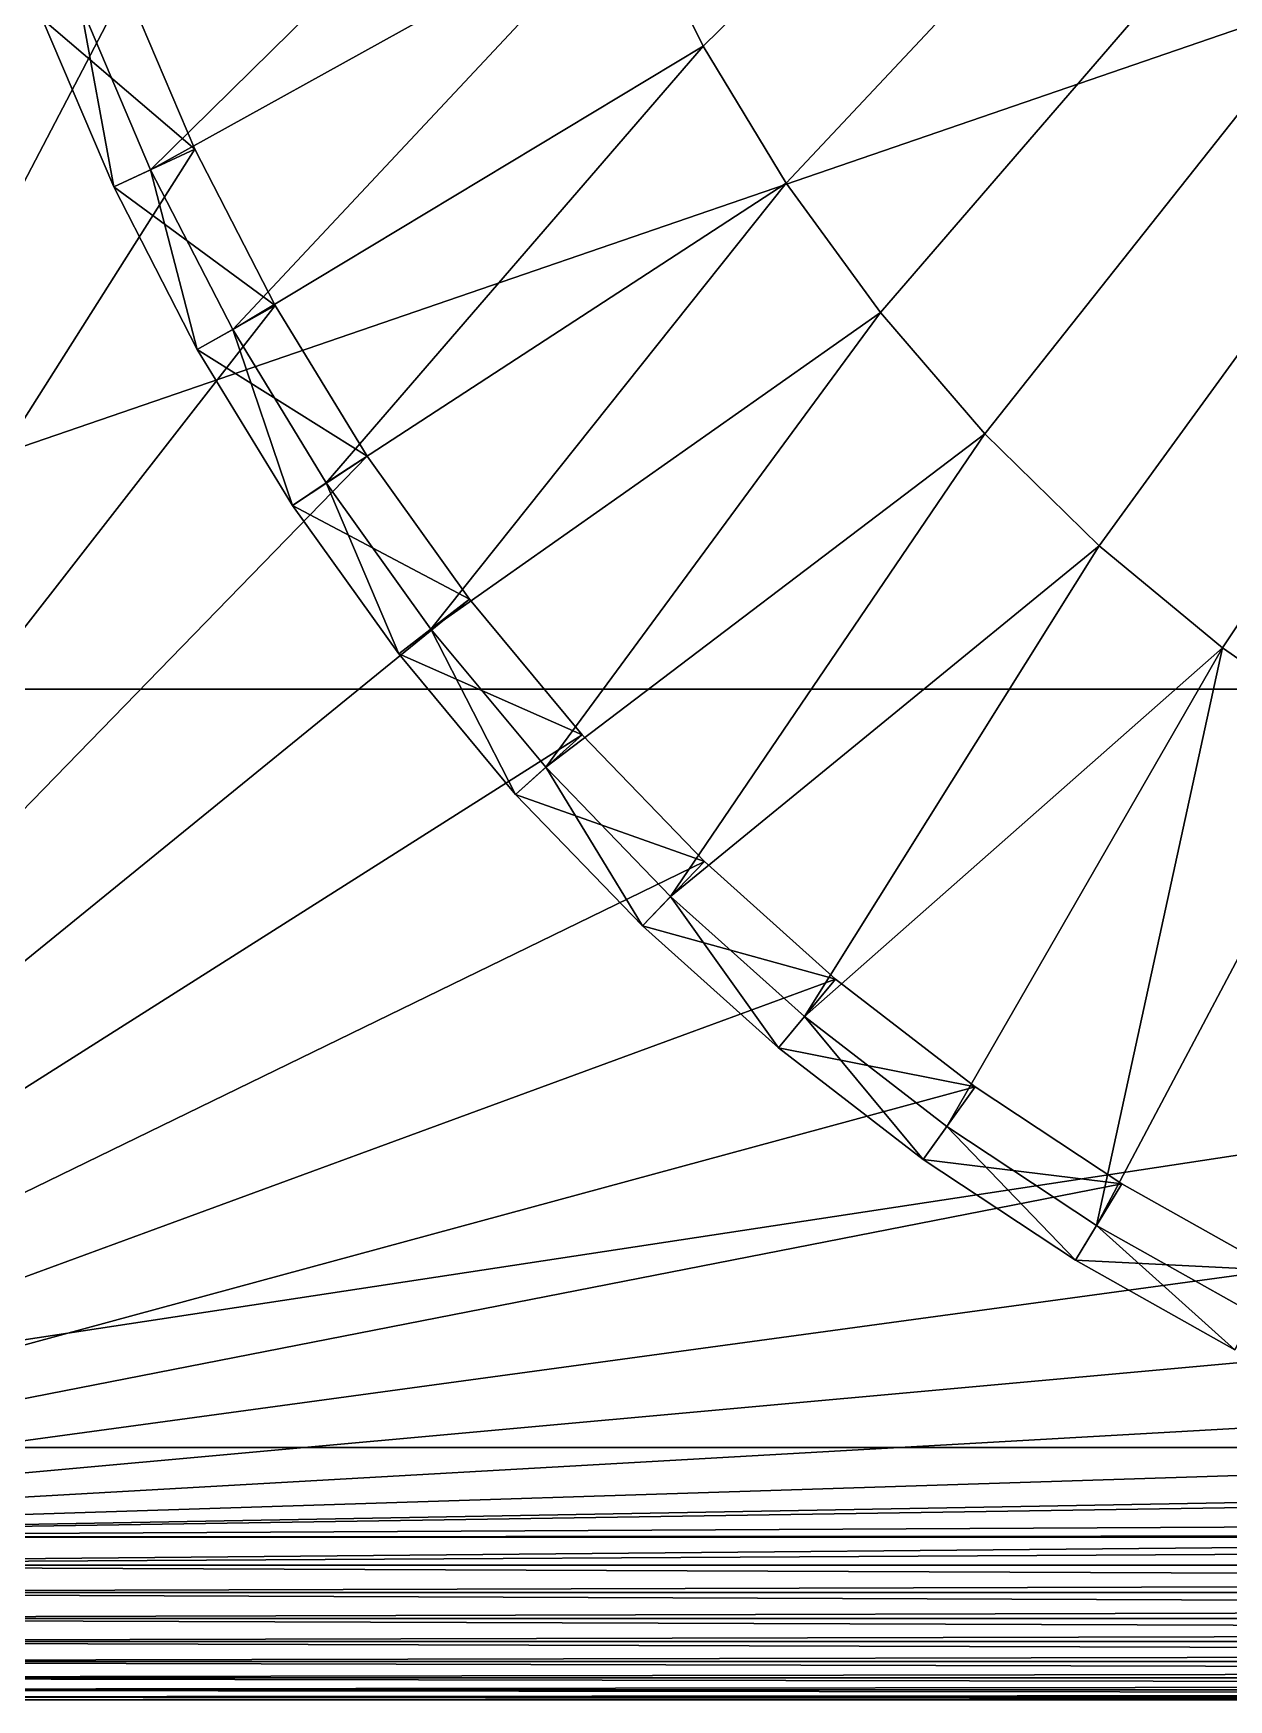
# Model space of a CAD drawing. Header units: metres. Extents: x 0 to 119, y 0 to 68.
# Drawn here: x 10.94 to 25.64, y 0 to 20.49 of the extents above; entities that cross this region are included whole.
import ezdxf

# ---------------------------------------------------------------- set-up
doc = ezdxf.new("R2010")
doc.units = ezdxf.units.M

msp = doc.modelspace()

# ---------------------------------------------------------------- linework, layer by layer
for points in [[(18.30278, 22.091688, 12.2), (51.521099, 52.001595, 12.2), (19.177891, 20.328789, 12.2)], [(19.177891, 20.328789, 12.2), (51.521099, 52.001595, 12.2), (20.197449, 18.645298, 12.2)], [(51.521099, 52.001595, 12.2), (21.354303, 17.053026, 12.2), (20.197449, 18.645298, 12.2)], [(51.521099, 52.001595, 12.2), (22.640337, 15.563144, 12.2), (21.354303, 17.053026, 12.2)], [(24.04653, 14.186096, 12.2), (22.640337, 15.563144, 12.2), (51.521099, 52.001595, 12.2)], [(51.521099, 52.001595, 12.2), (25.563019, 12.931547, 12.2), (24.04653, 14.186096, 12.2)], [(51.521099, 52.001595, 12.2), (27.179169, 11.808294, 12.2), (25.563019, 12.931547, 12.2)], [(63.396095, 33.475002, 40), (2.121098, 33.475002, 40), (2.121098, 12.425, 40)], [(63.396095, 33.475002, 40), (2.121098, 12.425, 40), (63.396095, 12.425, 40)], [(2.121098, 2, 13.4), (10.830447, 25.203194, 13.4), (11.37824, 23.107862, 13.4)], [(17.578253, 23.921633, 6.199999), (12.381289, 18.810184, 6.199999), (11.517111, 20.843765, 6.199999)], [(18.30278, 22.091688, 6.199999), (12.381289, 18.810184, 6.199999), (17.578253, 23.921633, 6.199999)], [(2.121098, 2, 13.4), (11.37824, 23.107862, 13.4), (12.077521, 21.058105, 13.4)], [(18.30278, 22.091688, 6.199999), (13.391604, 16.84511, 6.199999), (12.381289, 18.810184, 6.199999)], [(19.177891, 20.328789, 6.199999), (13.391604, 16.84511, 6.199999), (18.30278, 22.091688, 6.199999)], [(19.177891, 20.328789, 12.2), (19.177891, 20.328789, 6.199999), (18.30278, 22.091688, 6.199999)], [(19.177891, 20.328789, 12.2), (18.30278, 22.091688, 6.199999), (18.30278, 22.091688, 12.2)], [(12.077521, 21.058105, 13.4), (12.924558, 19.064859, 13.4), (2.121098, 2, 13.4)], [(11.050101, 20.66515, 12.299999), (12.924558, 19.064859, 13.4), (12.077521, 21.058105, 13.4)], [(11.050101, 20.66515, 6.7), (11.517111, 20.843765, 6.199999), (11.928566, 18.597958, 6.7)], [(11.928566, 18.597958, 6.7), (11.517111, 20.843765, 6.199999), (12.381289, 18.810184, 6.199999)], [(11.928566, 18.597958, 6.7), (11.928566, 18.597958, 12.299999), (11.050101, 20.66515, 12.299999)], [(11.928566, 18.597958, 6.7), (11.050101, 20.66515, 12.299999), (11.050101, 20.66515, 6.7)], [(11.928566, 18.597958, 12.299999), (12.924558, 19.064859, 13.4), (11.050101, 20.66515, 12.299999)], [(19.177891, 20.328789, 6.199999), (14.542665, 14.959026, 6.199999), (13.391604, 16.84511, 6.199999)], [(20.197449, 18.645298, 6.199999), (14.542665, 14.959026, 6.199999), (19.177891, 20.328789, 6.199999)], [(20.197449, 18.645298, 12.2), (20.197449, 18.645298, 6.199999), (19.177891, 20.328789, 6.199999)], [(20.197449, 18.645298, 12.2), (19.177891, 20.328789, 6.199999), (19.177891, 20.328789, 12.2)], [(2.121098, 2, 13.4), (12.924558, 19.064859, 13.4), (13.914833, 17.13876, 13.4)], [(11.928566, 18.597958, 12.299999), (13.914833, 17.13876, 13.4), (12.924558, 19.064859, 13.4)], [(11.928566, 18.597958, 6.7), (12.381289, 18.810184, 6.199999), (12.95558, 16.600403, 6.7)], [(12.95558, 16.600403, 6.7), (12.381289, 18.810184, 6.199999), (13.391604, 16.84511, 6.199999)], [(20.197449, 18.645298, 6.199999), (15.82833, 13.161996, 6.199999), (14.542665, 14.959026, 6.199999)], [(21.354303, 17.053026, 6.199999), (15.82833, 13.161996, 6.199999), (20.197449, 18.645298, 6.199999)], [(21.354303, 17.053026, 12.2), (21.354303, 17.053026, 6.199999), (20.197449, 18.645298, 6.199999)], [(21.354303, 17.053026, 12.2), (20.197449, 18.645298, 6.199999), (20.197449, 18.645298, 12.2)], [(12.95558, 16.600403, 6.7), (12.95558, 16.600403, 12.299999), (11.928566, 18.597958, 12.299999)], [(12.95558, 16.600403, 6.7), (11.928566, 18.597958, 12.299999), (11.928566, 18.597958, 6.7)], [(12.95558, 16.600403, 12.299999), (13.914833, 17.13876, 13.4), (11.928566, 18.597958, 12.299999)], [(2.121098, 2, 13.4), (13.914833, 17.13876, 13.4), (15.043063, 15.290086, 13.4)], [(12.95558, 16.600403, 12.299999), (15.043063, 15.290086, 13.4), (13.914833, 17.13876, 13.4)], [(21.354303, 17.053026, 6.199999), (17.241741, 11.463606, 6.199999), (15.82833, 13.161996, 6.199999)], [(22.640337, 15.563144, 6.199999), (17.241741, 11.463606, 6.199999), (21.354303, 17.053026, 6.199999)], [(22.640337, 15.563144, 12.2), (22.640337, 15.563144, 6.199999), (21.354303, 17.053026, 6.199999)], [(22.640337, 15.563144, 12.2), (21.354303, 17.053026, 6.199999), (21.354303, 17.053026, 12.2)], [(12.95558, 16.600403, 6.7), (13.391604, 16.84511, 6.199999), (14.125666, 14.683143, 6.7)], [(14.125666, 14.683143, 6.7), (13.391604, 16.84511, 6.199999), (14.542665, 14.959026, 6.199999)], [(14.125666, 14.683143, 6.7), (14.125666, 14.683143, 12.299999), (12.95558, 16.600403, 12.299999)], [(14.125666, 14.683143, 6.7), (12.95558, 16.600403, 12.299999), (12.95558, 16.600403, 6.7)], [(14.125666, 14.683143, 12.299999), (15.043063, 15.290086, 13.4), (12.95558, 16.600403, 12.299999)], [(22.640337, 15.563144, 6.199999), (18.775352, 9.87292, 6.199999), (17.241741, 11.463606, 6.199999)], [(24.04653, 14.186096, 6.199999), (18.775352, 9.87292, 6.199999), (22.640337, 15.563144, 6.199999)], [(24.04653, 14.186096, 12.2), (24.04653, 14.186096, 6.199999), (22.640337, 15.563144, 6.199999)], [(24.04653, 14.186096, 12.2), (22.640337, 15.563144, 6.199999), (22.640337, 15.563144, 12.2)], [(15.043063, 15.290086, 13.4), (16.303228, 13.528699, 13.4), (2.121098, 2, 13.4)], [(14.125666, 14.683143, 12.299999), (16.303228, 13.528699, 13.4), (15.043063, 15.290086, 13.4)], [(14.125666, 14.683143, 6.7), (14.542665, 14.959026, 6.199999), (15.432581, 12.856408, 6.7)], [(15.432581, 12.856408, 6.7), (14.542665, 14.959026, 6.199999), (15.82833, 13.161996, 6.199999)], [(15.432581, 12.856408, 6.7), (15.432581, 12.856408, 12.299999), (14.125666, 14.683143, 12.299999)], [(15.432581, 12.856408, 6.7), (14.125666, 14.683143, 12.299999), (14.125666, 14.683143, 6.7)], [(15.432581, 12.856408, 12.299999), (16.303228, 13.528699, 13.4), (14.125666, 14.683143, 12.299999)], [(24.04653, 14.186096, 6.199999), (20.420988, 8.398424, 6.199999), (18.775352, 9.87292, 6.199999)], [(25.563019, 12.931547, 6.199999), (20.420988, 8.398424, 6.199999), (24.04653, 14.186096, 6.199999)], [(25.563019, 12.931547, 12.2), (25.563019, 12.931547, 6.199999), (24.04653, 14.186096, 6.199999)], [(25.563019, 12.931547, 12.2), (24.04653, 14.186096, 6.199999), (24.04653, 14.186096, 12.2)], [(2.121098, 2, 13.4), (16.303228, 13.528699, 13.4), (17.688604, 11.863997, 13.4)], [(15.432581, 12.856408, 12.299999), (17.688604, 11.863997, 13.4), (16.303228, 13.528699, 13.4)], [(15.432581, 12.856408, 6.7), (15.82833, 13.161996, 6.199999), (16.869352, 11.129947, 6.7)], [(16.869352, 11.129947, 6.7), (15.82833, 13.161996, 6.199999), (17.241741, 11.463606, 6.199999)], [(25.563019, 12.931547, 6.199999), (22.169867, 7.047985, 6.199999), (20.420988, 8.398424, 6.199999)], [(25.563019, 12.931547, 6.199999), (24.012653, 5.828809, 6.199999), (22.169867, 7.047985, 6.199999)], [(27.179169, 11.808294, 6.199999), (24.012653, 5.828809, 6.199999), (25.563019, 12.931547, 6.199999)], [(27.179169, 11.808294, 12.2), (27.179169, 11.808294, 6.199999), (25.563019, 12.931547, 6.199999)], [(27.179169, 11.808294, 12.2), (25.563019, 12.931547, 6.199999), (25.563019, 12.931547, 12.2)], [(16.869352, 11.129947, 6.7), (16.869352, 11.129947, 12.299999), (15.432581, 12.856408, 12.299999)], [(16.869352, 11.129947, 6.7), (15.432581, 12.856408, 12.299999), (15.432581, 12.856408, 6.7)], [(16.869352, 11.129947, 12.299999), (17.688604, 11.863997, 13.4), (15.432581, 12.856408, 12.299999)], [(63.396095, 12.425, 40), (2.121098, 12.425, 40), (2.121098, 3.1, 40)], [(63.396095, 12.425, 40), (2.121098, 3.1, 40), (63.396095, 3.1, 40)], [(2.121098, 2, 13.4), (17.688604, 11.863997, 13.4), (19.191797, 10.304862, 13.4)], [(16.869352, 11.129947, 12.299999), (19.191797, 10.304862, 13.4), (17.688604, 11.863997, 13.4)], [(27.179169, 11.808294, 6.199999), (25.939518, 4.7474, 6.199999), (24.012653, 5.828809, 6.199999)], [(16.869352, 11.129947, 6.7), (17.241741, 11.463606, 6.199999), (18.428316, 9.512968, 6.7)], [(18.428316, 9.512968, 6.7), (17.241741, 11.463606, 6.199999), (18.775352, 9.87292, 6.199999)], [(18.428316, 9.512968, 6.7), (18.428316, 9.512968, 12.299999), (16.869352, 11.129947, 12.299999)], [(18.428316, 9.512968, 6.7), (16.869352, 11.129947, 12.299999), (16.869352, 11.129947, 6.7)], [(18.428316, 9.512968, 12.299999), (19.191797, 10.304862, 13.4), (16.869352, 11.129947, 12.299999)], [(19.191797, 10.304862, 13.4), (20.804792, 8.859612, 13.4), (2.121098, 2, 13.4)], [(18.428316, 9.512968, 12.299999), (20.804792, 8.859612, 13.4), (19.191797, 10.304862, 13.4)], [(18.428316, 9.512968, 6.7), (18.775352, 9.87292, 6.199999), (20.101152, 8.014101, 6.7)], [(20.101152, 8.014101, 6.7), (18.775352, 9.87292, 6.199999), (20.420988, 8.398424, 6.199999)], [(20.101152, 8.014101, 6.7), (20.101152, 8.014101, 12.299999), (18.428316, 9.512968, 12.299999)], [(20.101152, 8.014101, 6.7), (18.428316, 9.512968, 12.299999), (18.428316, 9.512968, 6.7)], [(20.101152, 8.014101, 12.299999), (20.804792, 8.859612, 13.4), (18.428316, 9.512968, 12.299999)], [(2.121098, 2, 13.4), (20.804792, 8.859612, 13.4), (22.518982, 7.535959, 13.4)], [(20.101152, 8.014101, 12.299999), (22.518982, 7.535959, 13.4), (20.804792, 8.859612, 13.4)], [(20.101152, 8.014101, 6.7), (20.420988, 8.398424, 6.199999), (21.878937, 6.64134, 6.7)], [(21.878937, 6.64134, 6.7), (20.420988, 8.398424, 6.199999), (22.169867, 7.047985, 6.199999)], [(21.878937, 6.64134, 6.7), (21.878937, 6.64134, 12.299999), (20.101152, 8.014101, 12.299999)], [(21.878937, 6.64134, 6.7), (20.101152, 8.014101, 12.299999), (20.101152, 8.014101, 6.7)], [(21.878937, 6.64134, 12.299999), (22.518982, 7.535959, 13.4), (20.101152, 8.014101, 12.299999)], [(2.121098, 2, 13.4), (22.518982, 7.535959, 13.4), (24.325218, 6.340965, 13.4)], [(21.878937, 6.64134, 12.299999), (24.325218, 6.340965, 13.4), (22.518982, 7.535959, 13.4)], [(21.878937, 6.64134, 6.7), (22.169867, 7.047985, 6.199999), (23.752182, 5.402013, 6.7)], [(23.752182, 5.402013, 6.7), (22.169867, 7.047985, 6.199999), (24.012653, 5.828809, 6.199999)], [(23.752182, 5.402013, 6.7), (23.752182, 5.402013, 12.299999), (21.878937, 6.64134, 12.299999)], [(23.752182, 5.402013, 6.7), (21.878937, 6.64134, 12.299999), (21.878937, 6.64134, 6.7)], [(23.752182, 5.402013, 12.299999), (24.325218, 6.340965, 13.4), (21.878937, 6.64134, 12.299999)], [(24.325218, 6.340965, 13.4), (26.213863, 5.281005, 13.4), (2.121098, 2, 13.4)], [(23.752182, 5.402013, 12.299999), (26.213863, 5.281005, 13.4), (24.325218, 6.340965, 13.4)], [(23.752182, 5.402013, 6.7), (24.012653, 5.828809, 6.199999), (25.710897, 4.302729, 6.7)], [(25.710897, 4.302729, 6.7), (24.012653, 5.828809, 6.199999), (25.939518, 4.7474, 6.199999)], [(25.710897, 4.302729, 6.7), (25.710897, 4.302729, 12.299999), (23.752182, 5.402013, 12.299999)], [(25.710897, 4.302729, 6.7), (23.752182, 5.402013, 12.299999), (23.752182, 5.402013, 6.7)], [(25.710897, 4.302729, 12.299999), (26.213863, 5.281005, 13.4), (23.752182, 5.402013, 12.299999)], [(2.121098, 2, 13.4), (26.213863, 5.281005, 13.4), (28.174843, 4.361736, 13.4)], [(2.121098, 2, 13.4), (28.174843, 4.361736, 13.4), (30.197695, 3.588061, 13.4)], [(32.271622, 2.964108, 13.4), (2.121098, 2, 13.4), (30.197695, 3.588061, 13.4)], [(63.396095, 3.1, 40), (2.121098, 3.1, 40), (2.121098, 2, 40)], [(63.396095, 3.1, 40), (2.121098, 2, 40), (63.396095, 2, 40)], [(34.385567, 2.493208, 13.4), (2.121098, 2, 13.4), (32.271622, 2.964108, 13.4)], [(34.385567, 2.493208, 13.4), (36.52824, 2.177871, 13.4), (2.121098, 2, 13.4)], [(2.121098, 2, 13.4), (36.52824, 2.177871, 13.4), (38.688221, 2.019781, 13.4)], [(2.121098, 2, 13.4), (38.688221, 2.019781, 13.4), (39.771099, 2, 13.4)], [(117.121101, 1.652704, 39.969616), (63.396095, 2, 40), (2.121098, 1.652704, 39.969616)], [(2.121098, 1.652704, 39.969616), (63.396095, 2, 40), (2.121098, 2, 40)], [(2.121098, 1.652704, 13.430384), (2.121098, 2, 13.4), (39.771099, 2, 13.4)], [(83.421097, 1.652704, 13.430384), (2.121098, 1.652704, 13.430384), (39.771099, 2, 13.4)], [(2.121098, 1.31596, 39.879387), (117.121101, 1.31596, 39.879387), (117.121101, 1.652704, 39.969616)], [(2.121098, 1.31596, 39.879387), (117.121101, 1.652704, 39.969616), (2.121098, 1.652704, 39.969616)], [(83.421097, 1.31596, 13.520615), (2.121098, 1.31596, 13.520615), (2.121098, 1.652704, 13.430384)], [(83.421097, 1.31596, 13.520615), (2.121098, 1.652704, 13.430384), (83.421097, 1.652704, 13.430384)], [(2.121098, 1, 39.732052), (117.121101, 1, 39.732052), (117.121101, 1.31596, 39.879387)], [(2.121098, 1, 39.732052), (117.121101, 1.31596, 39.879387), (2.121098, 1.31596, 39.879387)], [(83.421097, 1, 13.667949), (2.121098, 1, 13.667949), (2.121098, 1.31596, 13.520615)], [(83.421097, 1, 13.667949), (2.121098, 1.31596, 13.520615), (83.421097, 1.31596, 13.520615)], [(2.121098, 0.714425, 39.532089), (117.121101, 0.714425, 39.532089), (117.121101, 1, 39.732052)], [(2.121098, 0.714425, 39.532089), (117.121101, 1, 39.732052), (2.121098, 1, 39.732052)], [(83.421097, 0.714425, 13.86791), (2.121098, 0.714425, 13.86791), (2.121098, 1, 13.667949)], [(83.421097, 0.714425, 13.86791), (2.121098, 1, 13.667949), (83.421097, 1, 13.667949)], [(2.121098, 0.467911, 39.285576), (117.121101, 0.467911, 39.285576), (117.121101, 0.714425, 39.532089)], [(2.121098, 0.467911, 39.285576), (117.121101, 0.714425, 39.532089), (2.121098, 0.714425, 39.532089)], [(83.421097, 0.467911, 14.114425), (2.121098, 0.467911, 14.114425), (2.121098, 0.714425, 13.86791)], [(83.421097, 0.467911, 14.114425), (2.121098, 0.714425, 13.86791), (83.421097, 0.714425, 13.86791)], [(2.121098, 0.267949, 38.999996), (117.121101, 0.267949, 38.999996), (117.121101, 0.467911, 39.285576)], [(2.121098, 0.267949, 38.999996), (117.121101, 0.467911, 39.285576), (2.121098, 0.467911, 39.285576)], [(83.421097, 0.267949, 14.4), (2.121098, 0.267949, 14.4), (2.121098, 0.467911, 14.114425)], [(83.421097, 0.267949, 14.4), (2.121098, 0.467911, 14.114425), (83.421097, 0.467911, 14.114425)], [(2.121098, 0.120615, 38.68404), (117.121101, 0.120615, 38.68404), (117.121101, 0.267949, 38.999996)], [(2.121098, 0.120615, 38.68404), (117.121101, 0.267949, 38.999996), (2.121098, 0.267949, 38.999996)], [(83.421097, 0.120615, 14.71596), (2.121098, 0.120615, 14.71596), (2.121098, 0.267949, 14.4)], [(83.421097, 0.120615, 14.71596), (2.121098, 0.267949, 14.4), (83.421097, 0.267949, 14.4)], [(2.121098, 0.030384, 38.347298), (117.121101, 0.030384, 38.347298), (117.121101, 0.120615, 38.68404)], [(2.121098, 0.030384, 38.347298), (117.121101, 0.120615, 38.68404), (2.121098, 0.120615, 38.68404)], [(83.421097, 0.030384, 15.052703), (2.121098, 0.030384, 15.052703), (2.121098, 0.120615, 14.71596)], [(83.421097, 0.030384, 15.052703), (2.121098, 0.120615, 14.71596), (83.421097, 0.120615, 14.71596)], [(2.121098, 0, 38), (117.121101, 0, 38), (117.121101, 0.030384, 38.347298)], [(2.121098, 0, 38), (117.121101, 0.030384, 38.347298), (2.121098, 0.030384, 38.347298)], [(83.421097, 0, 15.399999), (2.121098, 0, 15.399999), (2.121098, 0.030384, 15.052703)], [(83.421097, 0, 15.399999), (2.121098, 0.030384, 15.052703), (83.421097, 0.030384, 15.052703)], [(38.659531, 0, 21.080629), (38.146099, 0, 21.320049), (2.121098, 0, 15.399999)], [(2.121098, 0, 15.399999), (38.146099, 0, 21.320049), (37.682037, 0, 21.644987)], [(37.682037, 0, 21.644987), (37.281452, 0, 22.045572), (2.121098, 0, 15.399999)], [(2.121098, 0, 15.399999), (37.281452, 0, 22.045572), (36.956516, 0, 22.50963)], [(2.121098, 0, 15.399999), (36.956516, 0, 22.50963), (36.717098, 0, 23.023066)], [(36.717098, 0, 25.246195), (36.956516, 0, 25.75963), (2.121098, 0, 38)], [(2.121098, 0, 38), (36.956516, 0, 25.75963), (37.281452, 0, 26.22369)], [(83.421097, 0, 15.399999), (39.771099, 0, 20.88463), (2.121098, 0, 15.399999)], [(2.121098, 0, 15.399999), (39.771099, 0, 20.88463), (39.206741, 0, 20.934004)], [(2.121098, 0, 15.399999), (39.206741, 0, 20.934004), (38.659531, 0, 21.080629)], [(37.281452, 0, 26.22369), (37.682037, 0, 26.624275), (2.121098, 0, 38)], [(2.121098, 0, 38), (37.682037, 0, 26.624275), (38.146099, 0, 26.949213)], [(2.121098, 0, 38), (38.146099, 0, 26.949213), (38.659531, 0, 27.188631)], [(36.717098, 0, 23.023066), (36.570473, 0, 23.570272), (2.121098, 0, 15.399999)], [(2.121098, 0, 15.399999), (36.570473, 0, 23.570272), (36.521099, 0, 24.13463)], [(2.121098, 0, 15.399999), (36.521099, 0, 24.13463), (2.121098, 0, 38)], [(2.121098, 0, 38), (36.521099, 0, 24.13463), (36.570473, 0, 24.698988)], [(2.121098, 0, 38), (36.570473, 0, 24.698988), (36.717098, 0, 25.246195)], [(38.659531, 0, 27.188631), (39.206741, 0, 27.335257), (2.121098, 0, 38)], [(2.121098, 0, 38), (39.206741, 0, 27.335257), (39.771099, 0, 27.384632)], [(2.121098, 0, 38), (39.771099, 0, 27.384632), (117.121101, 0, 38)]]:
    msp.add_3dface(points)

doc.saveas('drawing.dxf')
